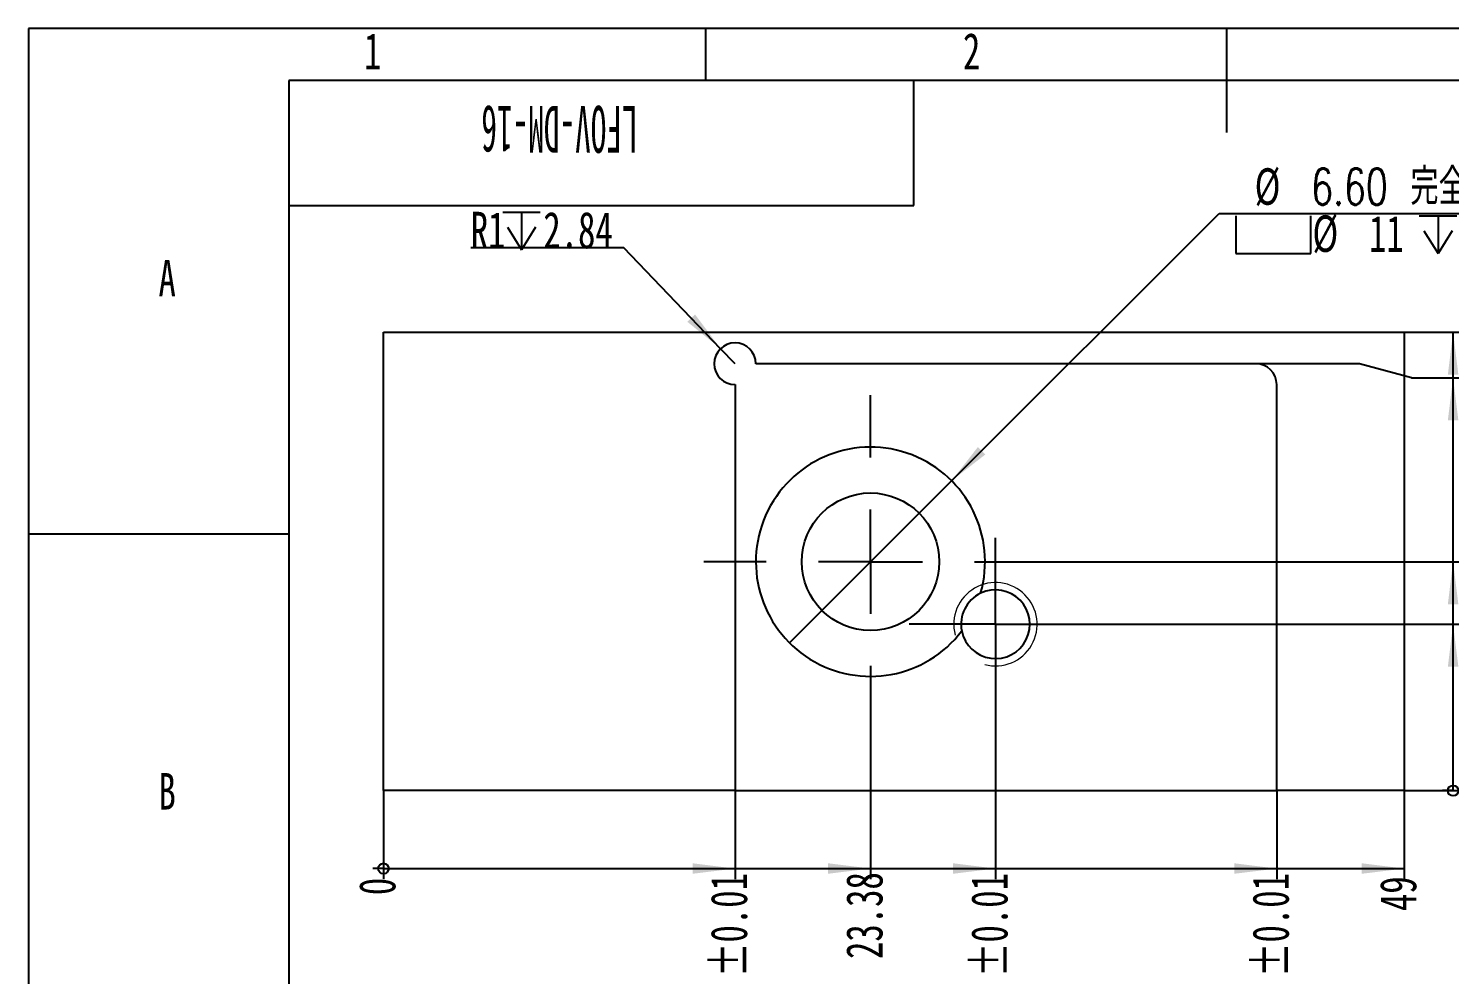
# Model space of a CAD drawing. Header units: millimetres. Extents: x 0 to 210, y 0 to 297.
# Drawn here: x 0 to 136.4, y 206.2 to 297 of the extents above; entities that cross this region are included whole.
import ezdxf

# ---------------------------------------------------------------- set-up
doc = ezdxf.new("R2010")
doc.units = ezdxf.units.MM
doc.layers.add('图框', color=7, linetype='Continuous')
doc.layers.add('根据设置的颜色创建', color=7, linetype='Continuous', lineweight=25)
doc.styles.add('SLDTEXTSTYLE0', font='TXT', dxfattribs={"width": 0.7, "bigfont": 'bigfont'})
doc.styles.add('SLDTEXTSTYLE5', font='TXT', dxfattribs={"width": 0.7})
doc.styles.add('SLDTEXTSTYLE6', font='TXT', dxfattribs={"width": 0.49})
doc.dimstyles.new('SLDDIMSTYLE3', dxfattribs={"dimtxt": 3.5, "dimasz": 0.338667, "dimexe": 0, "dimexo": 0.0625, "dimgap": 0.875, "dimtad": 0, "dimtih": 1, "dimtoh": 1, "dimdec": 0, "dimlfac": 0.5, "dimrnd": 1e-09, "dimdsep": 46, "dimtxsty": 'SLDTEXTSTYLE5', "dimblk1": 'ORIGIN', "dimblk2": 'ORIGIN', "dimsah": 1, "dimcen": 0.09, "dimadec": 0, "dimazin": 2, "dimtfac": 1, "dimtdec": 0, "dimtofl": 0, "dimtmove": 0, "dimatfit": 3, "dimldrblk": 'ORIGIN', "dimfxl": 0, "dimfrac": 2, "dimtolj": 1, "dimtzin": 12, "dimarcsym": 0})
doc.dimstyles.new('SLDDIMSTYLE4', dxfattribs={"dimtxt": 3.5, "dimasz": 4.08, "dimexe": 0, "dimexo": 0.0625, "dimgap": 0.875, "dimtad": 0, "dimtih": 1, "dimtoh": 1, "dimlfac": 0.5, "dimrnd": 1e-09, "dimzin": 12, "dimdsep": 46, "dimtxsty": 'SLDTEXTSTYLE5', "dimsah": 1, "dimcen": 0.09, "dimadec": 0, "dimazin": 3, "dimtol": 1, "dimtp": 0.01, "dimtm": 0.01, "dimtfac": 1, "dimtofl": 0, "dimtmove": 0, "dimatfit": 3, "dimfxl": 0, "dimfrac": 2, "dimtolj": 1, "dimarcsym": 0})
doc.dimstyles.new('SLDDIMSTYLE5', dxfattribs={"dimtxt": 3.5, "dimasz": 4.08, "dimexe": 0, "dimexo": 0.0625, "dimgap": 0.875, "dimtad": 0, "dimtih": 1, "dimtoh": 1, "dimlfac": 0.5, "dimrnd": 1e-09, "dimzin": 12, "dimdsep": 46, "dimtxsty": 'SLDTEXTSTYLE5', "dimsah": 1, "dimcen": 0.09, "dimadec": 0, "dimazin": 3, "dimtfac": 1, "dimtofl": 0, "dimtmove": 0, "dimatfit": 3, "dimfxl": 0, "dimfrac": 2, "dimtolj": 1, "dimtzin": 12, "dimarcsym": 0})
doc.dimstyles.new('SLDDIMSTYLE6', dxfattribs={"dimtxt": 3.5, "dimasz": 4.08, "dimexe": 0, "dimexo": 0.0625, "dimgap": 0.875, "dimtad": 0, "dimtih": 1, "dimtoh": 1, "dimlfac": 0.5, "dimrnd": 1e-09, "dimzin": 4, "dimdsep": 46, "dimtxsty": 'SLDTEXTSTYLE5', "dimblk1": 'NONE', "dimsah": 1, "dimcen": 0, "dimadec": 0, "dimazin": 1, "dimtfac": 1, "dimtmove": 0, "dimatfit": 3, "dimldrblk": 'NONE', "dimfxl": 0, "dimfrac": 2, "dimtolj": 1, "dimtzin": 12, "dimarcsym": 0})
doc.dimstyles.new('SLDDIMSTYLE7', dxfattribs={"dimtxt": 3.5, "dimasz": 4.08, "dimexe": 0, "dimexo": 0.0625, "dimgap": 0.875, "dimtad": 0, "dimtih": 1, "dimtoh": 1, "dimlfac": 0.5, "dimrnd": 1e-09, "dimzin": 12, "dimdsep": 46, "dimtxsty": 'SLDTEXTSTYLE5', "dimsah": 1, "dimcen": 0, "dimadec": 0, "dimazin": 3, "dimtfac": 1, "dimtofl": 0, "dimtmove": 0, "dimatfit": 3, "dimfxl": 0, "dimfrac": 2, "dimtolj": 1, "dimtzin": 12, "dimarcsym": 0})

# ---------------------------------------------------------------- blocks, each defined once
blk = doc.blocks.new('_Origin')
at = {"color": 0, "linetype": 'ByBlock', "lineweight": -2}
blk.add_line((0, 0), (-1, 0), dxfattribs=at)
blk.add_circle((0, 0), 0.5, dxfattribs=at)
blk = doc.blocks.new('_D_2')
at = {"layer": '根据设置的颜色创建'}
blk.add_line((34.08, 223.85), (34.08, 215.36), dxfattribs=at)
at = {"layer": '根据设置的颜色创建', "xscale": 1.016, "yscale": 1.016}
blk.add_blockref('_Origin', (34.08, 216.37), dxfattribs=at)
at = {"layer": '根据设置的颜色创建', "insert": (31.73, 213.82), "char_height": 3.5, "attachment_point": 1, "rotation": 90, "style": 'SLDTEXTSTYLE5'}
blk.add_mtext('0', dxfattribs=at)
blk = doc.blocks.new('_D_3')
at = {"layer": '根据设置的颜色创建'}
for p, q in [((67.83, 223.85), (67.83, 215.36)), ((34.08, 216.37), (67.83, 216.37))]:
    blk.add_line(p, q, dxfattribs=at)
blk.add_solid([(67.83, 216.37), (63.75, 216.88), (63.75, 215.87)], dxfattribs=at)
at = {"layer": '根据设置的颜色创建', "char_height": 3.5, "attachment_point": 1, "rotation": 90, "style": 'SLDTEXTSTYLE5'}
for s, insert in [('±0.01', (65.49, 205.94)), ('16.88', (65.49, 196.96))]:
    blk.add_mtext(s, dxfattribs=dict(at, insert=insert))
blk = doc.blocks.new('_D_4')
at = {"layer": '根据设置的颜色创建'}
for p, q in [((80.83, 229.82), (80.83, 215.36)), ((67.83, 216.37), (80.83, 216.37))]:
    blk.add_line(p, q, dxfattribs=at)
blk.add_solid([(80.83, 216.37), (76.75, 216.88), (76.75, 215.87)], dxfattribs=at)
at = {"layer": '根据设置的颜色创建', "insert": (78.49, 207.69), "char_height": 3.5, "attachment_point": 1, "rotation": 90, "style": 'SLDTEXTSTYLE5'}
blk.add_mtext('23.38', dxfattribs=at)
blk = doc.blocks.new('_D_5')
at = {"layer": '根据设置的颜色创建'}
for p, q in [((92.83, 239.82), (92.83, 215.36)), ((80.83, 216.37), (92.83, 216.37))]:
    blk.add_line(p, q, dxfattribs=at)
blk.add_solid([(92.83, 216.37), (88.75, 216.88), (88.75, 215.87)], dxfattribs=at)
at = {"layer": '根据设置的颜色创建', "char_height": 3.5, "attachment_point": 1, "rotation": 90, "style": 'SLDTEXTSTYLE5'}
for s, insert in [('±0.01', (90.49, 205.94)), ('29.38', (90.49, 196.96))]:
    blk.add_mtext(s, dxfattribs=dict(at, insert=insert))
blk = doc.blocks.new('_D_6')
at = {"layer": '根据设置的颜色创建'}
for p, q in [((119.83, 223.85), (119.83, 215.36)), ((92.83, 216.37), (119.83, 216.37))]:
    blk.add_line(p, q, dxfattribs=at)
blk.add_solid([(119.83, 216.37), (115.75, 216.88), (115.75, 215.87)], dxfattribs=at)
at = {"layer": '根据设置的颜色创建', "char_height": 3.5, "attachment_point": 1, "rotation": 90, "style": 'SLDTEXTSTYLE5'}
for s, insert in [('±0.01', (117.49, 205.94)), ('42.88', (117.49, 196.96))]:
    blk.add_mtext(s, dxfattribs=dict(at, insert=insert))
blk = doc.blocks.new('_D_7')
at = {"layer": '根据设置的颜色创建'}
for p, q in [((132.08, 223.85), (132.08, 215.36)), ((119.83, 216.37), (132.08, 216.37))]:
    blk.add_line(p, q, dxfattribs=at)
blk.add_solid([(132.08, 216.37), (128, 216.88), (128, 215.87)], dxfattribs=at)
at = {"layer": '根据设置的颜色创建', "insert": (129.73, 212.29), "char_height": 3.5, "attachment_point": 1, "rotation": 90, "style": 'SLDTEXTSTYLE5'}
blk.add_mtext('49', dxfattribs=at)
blk = doc.blocks.new('_D_8')
at = {"layer": '根据设置的颜色创建'}
blk.add_line((132.08, 223.85), (137.78, 223.85), dxfattribs=at)
at = {"layer": '根据设置的颜色创建', "xscale": 1.016, "yscale": 1.016}
blk.add_blockref('_Origin', (136.76, 223.85), dxfattribs=at)
at = {"layer": '根据设置的颜色创建', "insert": (137.78, 226.19), "char_height": 3.5, "attachment_point": 1, "style": 'SLDTEXTSTYLE5'}
blk.add_mtext('0', dxfattribs=at)
blk = doc.blocks.new('_D_9')
at = {"layer": '根据设置的颜色创建'}
for p, q in [((92.83, 239.82), (137.78, 239.82)), ((136.76, 223.85), (136.76, 239.82))]:
    blk.add_line(p, q, dxfattribs=at)
blk.add_solid([(136.76, 239.82), (136.26, 235.74), (137.27, 235.74)], dxfattribs=at)
at = {"layer": '根据设置的颜色创建', "char_height": 3.5, "attachment_point": 1, "style": 'SLDTEXTSTYLE5'}
for s, insert in [('7.99', (137.78, 242.17)), ('±0.01', (145.22, 242.17))]:
    blk.add_mtext(s, dxfattribs=dict(at, insert=insert))
blk = doc.blocks.new('_D_10')
at = {"layer": '根据设置的颜色创建'}
for p, q in [((96.83, 245.82), (137.78, 245.82)), ((136.76, 239.82), (136.76, 245.82))]:
    blk.add_line(p, q, dxfattribs=at)
blk.add_solid([(136.76, 245.82), (136.26, 241.74), (137.27, 241.74)], dxfattribs=at)
at = {"layer": '根据设置的颜色创建', "insert": (137.78, 248.17), "char_height": 3.5, "attachment_point": 1, "style": 'SLDTEXTSTYLE5'}
blk.add_mtext('10.99', dxfattribs=at)
blk = doc.blocks.new('_D_11')
at = {"layer": '根据设置的颜色创建'}
for p, q in [((127.78, 264.82), (117.83, 264.82)), ((132.78, 263.47), (127.78, 264.82)), ((132.78, 263.47), (137.78, 263.47)), ((136.76, 245.82), (136.76, 263.47))]:
    blk.add_line(p, q, dxfattribs=at)
blk.add_solid([(136.76, 263.47), (136.26, 259.39), (137.27, 259.39)], dxfattribs=at)
at = {"layer": '根据设置的颜色创建', "char_height": 3.5, "attachment_point": 1, "style": 'SLDTEXTSTYLE5'}
for s, insert in [('±0.01', (146.76, 265.82)), ('20.49', (137.78, 265.82))]:
    blk.add_mtext(s, dxfattribs=dict(at, insert=insert))
blk = doc.blocks.new('_D_12')
at = {"layer": '根据设置的颜色创建'}
for p, q in [((132.08, 267.85), (137.78, 267.85)), ((136.76, 263.47), (136.76, 267.85))]:
    blk.add_line(p, q, dxfattribs=at)
blk.add_solid([(136.76, 267.85), (136.26, 263.77), (137.27, 263.77)], dxfattribs=at)
at = {"layer": '根据设置的颜色创建', "insert": (137.78, 270.19), "char_height": 3.5, "attachment_point": 1, "style": 'SLDTEXTSTYLE5'}
blk.add_mtext('22', dxfattribs=at)
blk = doc.blocks.new('SW_SYMBOL_HOLE_SPOT')
at = {"layer": '根据设置的颜色创建', "color": 0}
for p, q in [((0, 875), (0, 75)), ((1600, 75), (1600, 875)), ((0, 75), (1600, 75))]:
    blk.add_line(p, q, dxfattribs=at)
blk = doc.blocks.new('SW_SYMBOL_HOLE_DEPTH')
at = {"layer": '根据设置的颜色创建', "color": 0}
for p, q in [((0, 875), (800, 875)), ((400, 875), (400, 75)), ((100, 555), (400, 75)), ((700, 555), (400, 75))]:
    blk.add_line(p, q, dxfattribs=at)
blk = doc.blocks.new('_D_13')
at = {"layer": '根据设置的颜色创建'}
for p, q in [((88.62, 253.59), (114.31, 279.24)), ((114.31, 279.24), (145.07, 279.24)), ((73.05, 238.05), (88.62, 253.59))]:
    blk.add_line(p, q, dxfattribs=at)
blk.add_solid([(88.62, 253.59), (91.86, 256.11), (91.15, 256.83)], dxfattribs=at)
at = {"layer": '根据设置的颜色创建', "xscale": 0.004511737089201878, "yscale": 0.004511737089201878, "zscale": 0.004511737089201878}
for name, p in [('SW_SYMBOL_HOLE_SPOT', (115.9, 275.06)), ('SW_SYMBOL_HOLE_DEPTH', (133.51, 275.06))]:
    blk.add_blockref(name, p, dxfattribs=at)
at = {"layer": '根据设置的颜色创建', "char_height": 3.5, "attachment_point": 1}
for s, insert, style in [('6.60 完全贯穿', (123.14, 283.56), 'SLDTEXTSTYLE0'), ('%%c', (117.71, 283.58), 'SLDTEXTSTYLE5'), ('%%c', (123.26, 279.06), 'SLDTEXTSTYLE5'), ('11', (128.69, 279.05), 'SLDTEXTSTYLE5'), ('7.50', (138.72, 279.05), 'SLDTEXTSTYLE5')]:
    blk.add_mtext(s, dxfattribs=dict(at, insert=insert, style=style))
blk = doc.blocks.new('_None')
blk = doc.blocks.new('_D_14')
at = {"layer": '根据设置的颜色创建'}
for p, q in [((57.15, 275.93), (42.46, 275.93)), ((66.45, 266.26), (57.15, 275.93)), ((67.83, 264.82), (66.45, 266.26))]:
    blk.add_line(p, q, dxfattribs=at)
blk.add_solid([(66.45, 266.26), (63.99, 269.55), (63.25, 268.85)], dxfattribs=at)
at = {"layer": '根据设置的颜色创建', "xscale": 0.004511737089201878, "yscale": 0.004511737089201878, "zscale": 0.004511737089201878}
blk.add_blockref('SW_SYMBOL_HOLE_DEPTH', (45.53, 275.41), dxfattribs=at)
at = {"layer": '根据设置的颜色创建', "char_height": 3.5, "attachment_point": 1, "style": 'SLDTEXTSTYLE5'}
for s, insert in [('R1', (42.46, 279.4)), ('2.84', (49.43, 279.4))]:
    blk.add_mtext(s, dxfattribs=dict(at, insert=insert))
blk = doc.blocks.new('SW_CENTERMARKSYMBOL_0')
at = {"layer": '根据设置的颜色创建', "color": 0}
for p, q in [((0, 10), (0, 16)), ((0, 0), (0, 5)), ((-10, 0), (-16, 0)), ((0, 0), (-5, 0)), ((0, 0), (0, -5)), ((0, 0), (5, 0)), ((10, 0), (16, 0)), ((0, -10), (0, -16))]:
    blk.add_line(p, q, dxfattribs=at)
blk = doc.blocks.new('SW_CENTERMARKSYMBOL_1')
at = {"layer": '根据设置的颜色创建', "color": 0}
for p, q in [((0, 5), (0, 8.3)), ((0, 0), (0, 5)), ((-5, 0), (-8.3, 0)), ((0, 0), (-5, 0)), ((0, 0), (0, -5)), ((0, 0), (5, 0)), ((5, 0), (8.3, 0)), ((0, -5), (0, -8.3))]:
    blk.add_line(p, q, dxfattribs=at)

msp = doc.modelspace()

# ---------------------------------------------------------------- linework, layer by layer
at = {"color": 7, "linetype": 'Continuous', "lineweight": 25}
for p, q in [((34.0775218, 267.848029), (132.0775218, 267.848029)), ((34.0775218, 223.848029), (34.0775218, 267.848029)), ((132.0775218, 267.848029), (132.0775218, 223.848029)), ((117.8335218, 264.8190505), (69.8335218, 264.8190505)), ((67.8335218, 262.8190505), (67.8335218, 223.848029)), ((119.8335218, 223.848029), (119.8335218, 262.8190505)), ((67.8335218, 223.848029), (34.0775218, 223.848029)), ((67.8335218, 223.848029), (119.8335218, 223.848029)), ((132.0775218, 223.848029), (119.8335218, 223.848029))]:
    msp.add_line(p, q, dxfattribs=at)
msp.add_circle((80.8335218, 245.8190505), 6.6, dxfattribs=at)
for centre, radius, start, end in [((67.8335218, 264.8190505), 2, 0, 270), ((117.8335218, 262.8190505), 2, 0, 90), ((80.8335218, 245.8190505), 11, 344.049874712, 322.820022933), ((92.8335218, 239.8190505), 3.3, 191.316034965, 115.553862681), ((92.8335218, 239.8190505), 3.3, 115.553862681, 191.316034965)]:
    msp.add_arc(centre, radius, start, end, dxfattribs=at)
at = {"color": 7, "linetype": 'Continuous', "lineweight": 18}
msp.add_arc((92.8335218, 239.8190505), 4, 255, 195, dxfattribs=at)
at = {"layer": '图框'}
for p, q in [((210, 297), (0, 297)), ((0, 297), (0, 0)), ((65, 297), (65, 292)), ((0, 248.5), (25, 248.5))]:
    msp.add_line(p, q, dxfattribs=at)
at = {"layer": '图框', "lineweight": 25}
for p, q in [((115, 297), (115, 287)), ((205, 292), (25, 292)), ((25, 292), (25, 5)), ((85, 280), (85, 292)), ((25, 280), (85, 280))]:
    msp.add_line(p, q, dxfattribs=at)

# ---------------------------------------------------------------- block references
at = {"layer": '根据设置的颜色创建'}
for name, p in [('SW_CENTERMARKSYMBOL_0', (80.8335218, 245.8190505)), ('SW_CENTERMARKSYMBOL_1', (92.8335218, 239.8190505))]:
    msp.add_blockref(name, p, dxfattribs=at)

# ---------------------------------------------------------------- texts
at = {"color": 7, "linetype": 'Continuous', "lineweight": 0, "char_height": 3.5, "attachment_point": 2, "style": 'SLDTEXTSTYLE5'}
for s, insert in [('1', (33.0444444, 296.5628364)), ('2', (90.5444444, 296.5628364))]:
    msp.add_mtext(s, dxfattribs=dict(at, insert=insert))
at = {"layer": '图框', "insert": (50.9807446, 285.064406), "char_height": 4.5, "attachment_point": 2, "rotation": 180, "style": 'SLDTEXTSTYLE6'}
msp.add_mtext('LFOV-DM-16', dxfattribs=at)
at = {"layer": '图框', "char_height": 3.5, "attachment_point": 2, "style": 'SLDTEXTSTYLE5'}
for s, insert in [('A', (13.3203125, 274.7857757)), ('B', (13.3203125, 225.5357757))]:
    msp.add_mtext(s, dxfattribs=dict(at, insert=insert))

# ---------------------------------------------------------------- dimensions: what is measured, and where the dimension line sits
at = {"layer": '根据设置的颜色创建'}
dim = msp.add_diameter_dim_2p(p1=(73.0488479, 238.0473807), p2=(88.6181957, 253.5907204), text='<> 完全贯穿\\P{\\fGDT;v}%%c 11 {\\fGDT;x} 7.50\\P', dimstyle='SLDDIMSTYLE6', dxfattribs=at)
dim.commit()
dim.dimension.update_dxf_attribs({"geometry": '_D_13', "text_midpoint": (130.4843646, 279.0503774), "dimtype": 163})
dim = msp.add_radius_dim(center=(67.8335218, 264.8190505), mpoint=(66.4472041, 266.2606202), text='<>{\\fGDT;x}2.84', dimstyle='SLDDIMSTYLE7', dxfattribs=at)
dim.commit()
dim.dimension.update_dxf_attribs({"geometry": '_D_14', "text_midpoint": (49.0111014, 277.5714461), "dimtype": 164})
for feature_location, offset, dtype, origin, dimstyle, picture, middle in [((132.0775218, 267.848029), (5.7030564, 0), 0, (132.0775218, 223.848029), 'SLDDIMSTYLE5', '_D_12', (139.3166893, 267.848029)), ((117.8335218, 264.8190505), (19.9470564, -1.3455842), 0, (132.0775218, 223.848029), 'SLDDIMSTYLE4', '_D_11', (146.9826609, 263.4734663)), ((96.8335218, 245.8190505), (40.9470564, 0), 0, (132.0775218, 223.848029), 'SLDDIMSTYLE5', '_D_10', (141.6135641, 245.8190505)), ((92.8335218, 239.8190505), (44.9470564, 0), 0, (132.0775218, 223.848029), 'SLDDIMSTYLE4', '_D_9', (146.2097451, 239.8190505)), ((92.8335218, 239.8190505), (0, -24.4611301), 1, (34.0775218, 223.848029), 'SLDDIMSTYLE4', '_D_5', (92.8335218, 206.1582685)), ((80.8335218, 229.8190505), (0, -14.4611301), 1, (34.0775218, 223.848029), 'SLDDIMSTYLE5', '_D_4', (80.8335218, 211.522504)), ((132.0775218395, 223.8480290318), (5.7030563892, 0), 0, (132.0775218395, 223.8480290318), 'SLDDIMSTYLE3', '_D_8', (138.548633786, 223.8480290318)), ((34.0775218395, 223.8480290318), (0, -8.4901085996), 1, (34.0775218395, 223.8480290318), 'SLDDIMSTYLE3', '_D_2', (34.0775218395, 214.589864875)), ((67.8335218, 223.848029), (0, -8.4901086), 1, (34.0775218, 223.848029), 'SLDDIMSTYLE4', '_D_3', (67.8335218, 206.1606993)), ((119.8335218, 223.848029), (0, -8.4901086), 1, (34.0775218, 223.848029), 'SLDDIMSTYLE4', '_D_6', (119.8335218, 206.1582685)), ((132.0775218, 223.848029), (0, -8.4901086), 1, (34.0775218, 223.848029), 'SLDDIMSTYLE5', '_D_7', (132.0775218, 213.8242398))]:
    dim = msp.add_ordinate_dim(feature_location=feature_location, offset=offset, dtype=dtype, origin=origin, dimstyle=dimstyle, dxfattribs=at)
    dim.commit()
    dim.dimension.update_dxf_attribs({"geometry": picture, "text_midpoint": middle})

doc.saveas('drawing.dxf')
